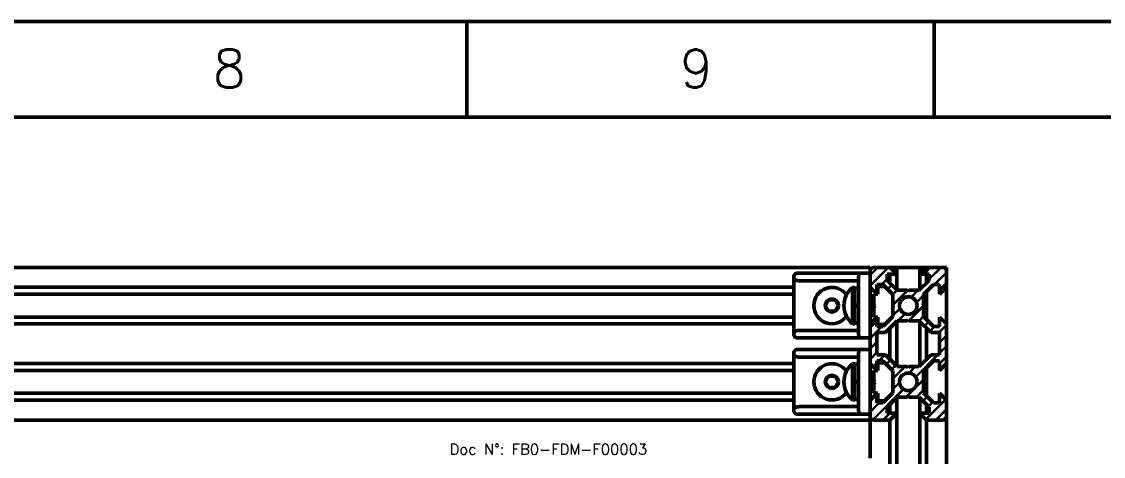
# Model space of a CAD drawing. Extents: x 21047 to 22882, y -7321 to -6014.
# Drawn here: x 21909 to 22192.4, y -6127.8 to -6013.9 of the extents above; entities that cross this region are included whole.
import ezdxf

# ---------------------------------------------------------------- set-up
doc = ezdxf.new("R2010")
doc.units = 0
doc.layers.add('Cotas', color=90, linetype='Continuous')
doc.layers.add('Hachura', color=9, linetype='Continuous')
for name, color, linetype, lineweight in [('Fixação e Transmissão', 5, 'Continuous', 50), ('Perfis e Cantoneiras', 2, 'Continuous', 50), ('Peças Usinadas', 120, 'Continuous', 50)]:
    doc.layers.add(name, color=color, linetype=linetype, lineweight=lineweight)
doc.styles.get("Standard").update_dxf_attribs({"font": 'romans.shx'})

msp = doc.modelspace()

# ---------------------------------------------------------------- hatches: boundary and pattern name
at = {"layer": 'Hachura'}
h = msp.add_hatch(dxfattribs=at)
h.set_pattern_fill('JIS_LC_8A', color=256, scale=0.25)
h.paths.add_polyline_path([(22135.742, -6114.89), (22136.442, -6114.19), (22138.242, -6112.39), (22138.342, -6112.29), (22140.992, -6112.29), (22141.242, -6112.04), (22141.492, -6112.29), (22144.142, -6112.29), (22144.242, -6112.39), (22146.042, -6114.19), (22146.742, -6114.89), (22146.742, -6116.49), (22146.042, -6116.49), (22144.242, -6116.49), (22146.042, -6118.29), (22150.242, -6118.29, 0.4142136), (22151.242, -6117.29), (22151.242, -6113.09), (22149.442, -6111.29), (22149.442, -6113.79), (22147.842, -6113.79), (22146.042, -6111.99), (22145.242, -6111.19), (22145.242, -6108.54), (22144.992, -6108.29), (22145.242, -6108.04), (22145.242, -6105.39), (22146.042, -6104.59), (22147.842, -6102.79), (22149.442, -6102.79), (22149.442, -6105.29), (22151.242, -6103.49), (22151.242, -6093.09), (22149.442, -6091.29), (22149.442, -6093.79), (22147.842, -6093.79), (22146.042, -6091.99), (22145.242, -6091.19), (22145.242, -6088.54), (22144.992, -6088.29), (22145.242, -6088.04), (22145.242, -6085.39), (22146.042, -6084.59), (22147.842, -6082.79), (22149.442, -6082.79), (22149.442, -6085.29), (22151.242, -6083.49), (22151.242, -6079.29, 0.4142136), (22150.242, -6078.29), (22146.042, -6078.29), (22144.242, -6080.09), (22146.042, -6080.09), (22146.742, -6080.09), (22146.742, -6081.69), (22146.042, -6082.39), (22144.242, -6084.19), (22144.142, -6084.29), (22141.492, -6084.29), (22141.242, -6084.54), (22140.992, -6084.29), (22138.342, -6084.29), (22138.242, -6084.19), (22136.442, -6082.39), (22135.742, -6081.69), (22135.742, -6080.09), (22136.442, -6080.09), (22138.242, -6080.09), (22136.442, -6078.29), (22132.242, -6078.29, 0.4142136), (22131.242, -6079.29), (22131.242, -6083.49), (22133.042, -6085.29), (22133.042, -6082.79), (22134.642, -6082.79), (22136.442, -6084.59), (22137.242, -6085.39), (22137.242, -6088.04), (22137.492, -6088.29), (22137.242, -6088.54), (22137.242, -6091.19), (22136.442, -6091.99), (22134.642, -6093.79), (22133.042, -6093.79), (22133.042, -6091.29), (22131.242, -6093.09), (22131.242, -6103.49), (22133.042, -6105.29), (22133.042, -6102.79), (22134.642, -6102.79), (22136.442, -6104.59), (22137.242, -6105.39), (22137.242, -6108.04), (22137.492, -6108.29), (22137.242, -6108.54), (22137.242, -6111.19), (22136.442, -6111.99), (22134.642, -6113.79), (22133.042, -6113.79), (22133.042, -6111.29), (22131.242, -6113.09), (22131.242, -6117.29, 0.4142136), (22132.242, -6118.29), (22136.442, -6118.29), (22138.242, -6116.49), (22136.442, -6116.49), (22135.742, -6116.49), (22135.742, -6114.89)])
h.paths.add_polyline_path([(22133.042, -6095.35), (22135.282, -6095.35), (22136.442, -6094.19), (22138.242, -6092.39), (22138.342, -6092.29), (22140.992, -6092.29), (22141.242, -6092.04), (22141.492, -6092.29), (22144.142, -6092.29), (22144.242, -6092.39), (22146.042, -6094.19), (22147.202, -6095.35), (22149.442, -6095.35), (22149.442, -6101.23), (22147.202, -6101.23), (22146.042, -6102.39), (22144.242, -6104.19), (22144.142, -6104.29), (22141.492, -6104.29), (22141.242, -6104.54), (22140.992, -6104.29), (22138.342, -6104.29), (22138.242, -6104.19), (22136.442, -6102.39), (22135.282, -6101.23), (22133.042, -6101.23), (22133.042, -6095.35)], flags=16)
h.paths.add_polyline_path([(22143.542, -6108.29, -1), (22138.942, -6108.29, -1), (22143.542, -6108.29)], flags=16)
h.paths.add_polyline_path([(22143.542, -6088.29, -1), (22138.942, -6088.29, -1), (22143.542, -6088.29)], flags=16)

# ---------------------------------------------------------------- linework, layer by layer
at = {"layer": 'Fixação e Transmissão'}
for p, q in [((22126.642, -6083.54), (22127.142, -6083.54)), ((22126.642, -6083.54), (22126.642, -6093.04)), ((22127.142, -6083.54), (22127.142, -6088.29)), ((22127.142, -6083.69), (22127.142, -6088.29)), ((22128.242, -6083.69), (22128.242, -6092.89)), ((22133.242, -6083.29), (22135.142, -6083.29)), ((22133.242, -6083.29), (22133.242, -6085.29)), ((22135.142, -6083.29), (22137.242, -6085.39)), ((22120.376, -6086.79), (22119.51, -6088.29)), ((22122.108, -6086.79), (22122.974, -6088.29)), ((22131.242, -6085.79), (22132.242, -6085.79)), ((22132.242, -6085.29), (22132.242, -6087.99)), ((22132.242, -6085.29), (22133.242, -6085.29)), ((22137.242, -6085.39), (22137.242, -6091.19)), ((22120.376, -6089.79), (22119.51, -6088.29)), ((22122.108, -6089.79), (22122.974, -6088.29)), ((22122.108, -6089.79), (22122.108, -6089.79)), ((22127.142, -6088.29), (22128.242, -6087.993)), ((22127.142, -6088.588), (22128.242, -6088.29)), ((22127.142, -6088.588), (22127.142, -6093.04)), ((22127.142, -6088.588), (22127.142, -6092.89)), ((22132.242, -6087.99), (22132.542, -6088.29)), ((22132.242, -6088.59), (22132.542, -6088.29)), ((22132.242, -6088.59), (22132.242, -6091.29)), ((22126.642, -6093.04), (22127.142, -6093.04)), ((22131.242, -6090.79), (22132.242, -6090.79)), ((22132.242, -6091.29), (22133.242, -6091.29)), ((22133.242, -6091.29), (22133.242, -6093.29)), ((22135.142, -6093.29), (22137.242, -6091.19)), ((22133.242, -6093.29), (22135.142, -6093.29)), ((22126.642, -6103.54), (22127.142, -6103.54)), ((22126.642, -6103.54), (22126.642, -6113.04)), ((22127.142, -6103.54), (22127.142, -6108.29)), ((22127.142, -6103.69), (22127.142, -6108.29)), ((22128.242, -6103.69), (22128.242, -6112.89)), ((22133.242, -6103.29), (22135.142, -6103.29)), ((22133.242, -6103.29), (22133.242, -6105.29)), ((22135.142, -6103.29), (22137.242, -6105.39)), ((22120.376, -6106.79), (22119.51, -6108.29)), ((22122.108, -6106.79), (22122.974, -6108.29)), ((22131.242, -6105.79), (22132.242, -6105.79)), ((22132.242, -6105.29), (22132.242, -6107.99)), ((22132.242, -6105.29), (22133.242, -6105.29)), ((22137.242, -6105.39), (22137.242, -6111.19)), ((22120.376, -6109.79), (22119.51, -6108.29)), ((22122.108, -6109.79), (22122.974, -6108.29)), ((22122.108, -6109.79), (22122.108, -6109.79)), ((22127.142, -6108.29), (22128.242, -6107.993)), ((22127.142, -6108.588), (22128.242, -6108.29)), ((22127.142, -6108.588), (22127.142, -6113.04)), ((22127.142, -6108.588), (22127.142, -6112.89)), ((22132.242, -6107.99), (22132.542, -6108.29)), ((22132.242, -6108.59), (22132.542, -6108.29)), ((22132.242, -6108.59), (22132.242, -6111.29)), ((22126.642, -6113.04), (22127.142, -6113.04)), ((22131.242, -6110.79), (22132.242, -6110.79)), ((22132.242, -6111.29), (22133.242, -6111.29)), ((22133.242, -6111.29), (22133.242, -6113.29)), ((22135.142, -6113.29), (22137.242, -6111.19)), ((22133.242, -6113.29), (22135.142, -6113.29))]:
    msp.add_line(p, q, dxfattribs=at)
at = {"layer": 'Fixação e Transmissão', "ltscale": 0.1}
for p, q in [((22128.242, -6083.69), (22127.142, -6083.69)), ((22120.376, -6086.79), (22122.108, -6086.79)), ((22120.376, -6089.79), (22122.108, -6089.79)), ((22128.242, -6092.89), (22127.142, -6092.89)), ((22128.242, -6103.69), (22127.142, -6103.69)), ((22120.376, -6106.79), (22122.108, -6106.79)), ((22120.376, -6109.79), (22122.108, -6109.79)), ((22128.242, -6112.89), (22127.142, -6112.89))]:
    msp.add_line(p, q, dxfattribs=at)
at = {"layer": 'Fixação e Transmissão'}
for centre in [(22121.242, -6088.29), (22121.242, -6108.29)]:
    msp.add_circle(centre, 1.732, dxfattribs=at)
for centre, radius, start, end in [((22121.242, -6088.29), 4.75, 36.25467, 323.74533), ((22130.53, -6088.29), 6.139, 129.30765, 230.69235), ((22121.242, -6108.29), 4.75, 36.25467, 323.74533), ((22130.53, -6108.29), 6.139, 129.30765, 230.69235)]:
    msp.add_arc(centre, radius, start, end, dxfattribs=at)
at = {"layer": 'Hachura'}
for p, q in [((22131.242, -6086.29), (22132.242, -6086.29)), ((22131.242, -6090.29), (22132.242, -6090.29)), ((22131.242, -6106.29), (22132.242, -6106.29)), ((22131.242, -6110.29), (22132.242, -6110.29))]:
    msp.add_line(p, q, dxfattribs=at)
at = {"layer": 'Perfis e Cantoneiras'}
for p, q in [((21771.242, -6078.29), (22131.242, -6078.29)), ((22131.242, -6118.29), (22131.242, -6078.29)), ((22132.242, -6078.29), (22151.242, -6078.29)), ((22136.442, -6078.29), (22132.242, -6078.29)), ((22138.242, -6080.09), (22136.442, -6078.29)), ((22138.242, -6084.19), (22138.242, -6078.29)), ((22144.242, -6080.09), (22146.042, -6078.29)), ((22144.242, -6084.19), (22144.242, -6078.29)), ((22150.242, -6078.29), (22146.042, -6078.29)), ((22151.242, -6180.29), (22151.242, -6078.29)), ((22131.242, -6083.49), (22131.242, -6079.29)), ((22131.242, -6128.29), (22131.242, -6079.29)), ((22135.742, -6081.69), (22135.742, -6080.09)), ((22138.242, -6080.09), (22135.742, -6080.09)), ((22138.342, -6084.29), (22135.742, -6081.69)), ((22136.442, -6082.39), (22136.442, -6080.09)), ((22144.142, -6084.29), (22146.742, -6081.69)), ((22146.742, -6080.09), (22144.242, -6080.09)), ((22146.042, -6082.39), (22146.042, -6080.09)), ((22146.742, -6081.69), (22146.742, -6080.09)), ((22151.242, -6083.49), (22151.242, -6079.29)), ((21791.242, -6083.49), (22111.242, -6083.49)), ((22133.042, -6085.29), (22131.242, -6083.49)), ((22134.642, -6082.79), (22133.042, -6082.79)), ((22133.042, -6085.29), (22133.042, -6082.79)), ((22137.242, -6085.39), (22134.642, -6082.79)), ((22140.992, -6084.29), (22138.342, -6084.29)), ((22141.242, -6084.54), (22140.992, -6084.29)), ((22141.242, -6084.54), (22141.492, -6084.29)), ((22144.142, -6084.29), (22141.492, -6084.29)), ((22145.242, -6085.39), (22147.842, -6082.79)), ((22146.042, -6091.99), (22146.042, -6084.59)), ((22147.842, -6082.79), (22149.442, -6082.79)), ((22149.442, -6085.29), (22149.442, -6082.79)), ((22149.442, -6085.29), (22151.242, -6083.49)), ((21791.242, -6085.29), (22111.242, -6085.29)), ((22137.242, -6088.04), (22137.242, -6085.39)), ((22145.242, -6088.04), (22145.242, -6085.39)), ((22137.492, -6088.29), (22137.242, -6088.04)), ((22137.492, -6088.29), (22137.242, -6088.54)), ((22137.242, -6091.19), (22137.242, -6088.54)), ((22144.992, -6088.29), (22145.242, -6088.04)), ((22144.992, -6088.29), (22145.242, -6088.54)), ((22145.242, -6091.19), (22145.242, -6088.54)), ((21791.242, -6091.29), (22111.242, -6091.29)), ((21791.242, -6093.09), (22111.242, -6093.09)), ((22133.042, -6091.29), (22131.242, -6093.09)), ((22131.242, -6103.49), (22131.242, -6093.09)), ((22133.042, -6093.79), (22133.042, -6091.29)), ((22137.242, -6091.19), (22134.642, -6093.79)), ((22138.342, -6092.29), (22135.282, -6095.35)), ((22138.242, -6104.19), (22138.242, -6092.39)), ((22140.992, -6092.29), (22138.342, -6092.29)), ((22141.242, -6092.04), (22140.992, -6092.29)), ((22141.242, -6092.04), (22141.492, -6092.29)), ((22144.142, -6092.29), (22141.492, -6092.29)), ((22144.142, -6092.29), (22147.202, -6095.35)), ((22144.242, -6104.19), (22144.242, -6092.39)), ((22145.242, -6091.19), (22147.842, -6093.79)), ((22149.442, -6093.79), (22149.442, -6091.29)), ((22149.442, -6091.29), (22151.242, -6093.09)), ((22151.242, -6103.49), (22151.242, -6093.09)), ((22134.642, -6093.79), (22133.042, -6093.79)), ((22133.042, -6101.23), (22133.042, -6095.35)), ((22135.282, -6095.35), (22133.042, -6095.35)), ((22136.442, -6102.39), (22136.442, -6094.19)), ((22146.042, -6102.39), (22146.042, -6094.19)), ((22147.202, -6095.35), (22149.442, -6095.35)), ((22147.842, -6093.79), (22149.442, -6093.79)), ((22149.442, -6101.23), (22149.442, -6095.35)), ((22135.282, -6101.23), (22133.042, -6101.23)), ((22138.342, -6104.29), (22135.282, -6101.23)), ((22144.142, -6104.29), (22147.202, -6101.23)), ((22147.202, -6101.23), (22149.442, -6101.23)), ((21791.242, -6103.49), (22111.242, -6103.49)), ((22133.042, -6105.29), (22131.242, -6103.49)), ((22134.642, -6102.79), (22133.042, -6102.79)), ((22133.042, -6105.29), (22133.042, -6102.79)), ((22137.242, -6105.39), (22134.642, -6102.79)), ((22140.992, -6104.29), (22138.342, -6104.29)), ((22141.242, -6104.54), (22140.992, -6104.29)), ((22141.242, -6104.54), (22141.492, -6104.29)), ((22144.142, -6104.29), (22141.492, -6104.29)), ((22145.242, -6105.39), (22147.842, -6102.79)), ((22146.042, -6111.99), (22146.042, -6104.59)), ((22147.842, -6102.79), (22149.442, -6102.79)), ((22149.442, -6105.29), (22149.442, -6102.79)), ((22149.442, -6105.29), (22151.242, -6103.49)), ((21791.242, -6105.29), (22111.242, -6105.29)), ((22137.242, -6108.04), (22137.242, -6105.39)), ((22145.242, -6108.04), (22145.242, -6105.39)), ((22137.492, -6108.29), (22137.242, -6108.04)), ((22137.492, -6108.29), (22137.242, -6108.54)), ((22137.242, -6111.19), (22137.242, -6108.54)), ((22144.992, -6108.29), (22145.242, -6108.04)), ((22144.992, -6108.29), (22145.242, -6108.54)), ((22145.242, -6111.19), (22145.242, -6108.54)), ((21791.242, -6111.29), (22111.242, -6111.29)), ((21791.242, -6113.09), (22111.242, -6113.09)), ((22133.042, -6111.29), (22131.242, -6113.09)), ((22131.242, -6117.29), (22131.242, -6113.09)), ((22133.042, -6113.79), (22133.042, -6111.29)), ((22137.242, -6111.19), (22134.642, -6113.79)), ((22138.342, -6112.29), (22135.742, -6114.89)), ((22138.242, -6137.171), (22138.242, -6112.39)), ((22140.992, -6112.29), (22138.342, -6112.29)), ((22141.242, -6112.04), (22140.992, -6112.29)), ((22141.242, -6112.04), (22141.492, -6112.29)), ((22144.142, -6112.29), (22141.492, -6112.29)), ((22144.142, -6112.29), (22146.742, -6114.89)), ((22144.242, -6157.79), (22144.242, -6112.39)), ((22145.242, -6111.19), (22147.842, -6113.79)), ((22149.442, -6113.79), (22149.442, -6111.29)), ((22149.442, -6111.29), (22151.242, -6113.09)), ((22151.242, -6117.29), (22151.242, -6113.09)), ((22134.642, -6113.79), (22133.042, -6113.79)), ((22135.742, -6114.89), (22135.742, -6116.49)), ((22136.442, -6116.49), (22136.442, -6114.19)), ((22146.042, -6116.49), (22146.042, -6114.19)), ((22146.742, -6114.89), (22146.742, -6116.49)), ((22147.842, -6113.79), (22149.442, -6113.79)), ((21771.242, -6118.29), (22131.242, -6118.29)), ((22136.442, -6118.29), (22132.242, -6118.29)), ((22138.242, -6116.49), (22135.742, -6116.49)), ((22138.242, -6116.49), (22136.442, -6118.29)), ((22136.442, -6137.171), (22136.442, -6118.29)), ((22146.742, -6116.49), (22144.242, -6116.49)), ((22144.242, -6116.49), (22146.042, -6118.29)), ((22150.242, -6118.29), (22146.042, -6118.29)), ((22146.042, -6160.472), (22146.042, -6118.29))]:
    msp.add_line(p, q, dxfattribs=at)
at = {"layer": 'Perfis e Cantoneiras', "color": 30}
for p, q in [((22111.242, -6080.79), (22111.242, -6095.79)), ((22111.242, -6080.79), (22111.242, -6095.79)), ((22128.656, -6079.79), (22112.242, -6079.79)), ((22128.656, -6079.79), (22112.242, -6079.79)), ((22112.656, -6081.79), (22128.242, -6081.79)), ((22128.242, -6081.79), (22112.656, -6081.79)), ((22128.242, -6095.79), (22128.242, -6080.79)), ((22128.242, -6095.79), (22128.242, -6080.79)), ((22131.242, -6079.79), (22128.656, -6079.79)), ((22131.242, -6079.79), (22128.656, -6079.79)), ((22131.242, -6096.79), (22131.242, -6079.79)), ((22131.242, -6080.79), (22131.242, -6095.79)), ((22132.242, -6089.54), (22132.242, -6087.04)), ((22132.242, -6089.54), (22132.242, -6087.04)), ((22128.242, -6094.79), (22112.656, -6094.79)), ((22128.242, -6094.79), (22112.656, -6094.79)), ((22128.656, -6096.79), (22112.242, -6096.79)), ((22131.242, -6096.79), (22128.656, -6096.79)), ((22128.656, -6096.79), (22131.242, -6096.79)), ((22111.242, -6100.79), (22111.242, -6115.79)), ((22111.242, -6100.79), (22111.242, -6115.79)), ((22128.656, -6099.79), (22112.242, -6099.79)), ((22128.656, -6099.79), (22112.242, -6099.79)), ((22128.242, -6115.79), (22128.242, -6100.79)), ((22128.242, -6115.79), (22128.242, -6100.79)), ((22131.242, -6099.79), (22128.656, -6099.79)), ((22131.242, -6099.79), (22128.656, -6099.79)), ((22131.242, -6116.79), (22131.242, -6099.79)), ((22112.656, -6101.79), (22128.242, -6101.79)), ((22128.242, -6101.79), (22112.656, -6101.79)), ((22132.242, -6109.54), (22132.242, -6107.04)), ((22132.242, -6109.54), (22132.242, -6107.04)), ((22128.242, -6114.79), (22112.656, -6114.79)), ((22128.242, -6114.79), (22112.656, -6114.79)), ((22112.242, -6116.79), (22128.656, -6116.79)), ((22128.656, -6116.79), (22112.242, -6116.79)), ((22131.242, -6116.79), (22128.656, -6116.79)), ((22128.656, -6116.79), (22131.242, -6116.79))]:
    msp.add_line(p, q, dxfattribs=at)
at = {"layer": 'Perfis e Cantoneiras'}
for centre in [(22141.242, -6088.29), (22141.242, -6108.29)]:
    msp.add_circle(centre, 2.3, dxfattribs=at)
for centre, start, end in [((22132.242, -6079.29), 90, 180), ((22150.242, -6079.29), 0, 90), ((22132.242, -6117.29), 180, 270), ((22150.242, -6117.29), 270, 360)]:
    msp.add_arc(centre, 1, start, end, dxfattribs=at)
at = {"layer": 'Perfis e Cantoneiras', "color": 30}
for centre, start, end in [((22112.242, -6080.79), 157.5007, 180), ((22112.242, -6080.79), 90, 101.25), ((22112.242, -6095.79), 180, 202.5), ((22112.242, -6095.79), 258.75, 270), ((22112.242, -6100.79), 157.5007, 180), ((22112.242, -6100.79), 90, 101.25), ((22112.242, -6115.79), 180, 202.5), ((22112.242, -6115.79), 258.75, 270)]:
    msp.add_arc(centre, 1, start, end, dxfattribs=at)
for points, degree in [([(22111.318, -6080.408), (22111.242, -6080.594), (22111.242, -6080.79)], 2), ([(22111.242, -6080.79), (22111.242, -6080.594), (22111.318, -6080.408)], 2), ([(22111.261, -6080.595), (22111.242, -6080.692), (22111.242, -6080.79)], 2), ([(22111.242, -6080.79), (22111.242, -6080.987), (22111.35, -6081.173)], 2), ([(22111.269, -6080.985), (22111.242, -6080.889), (22111.242, -6080.79)], 2), ([(22111.318, -6080.408), (22111.281, -6080.498), (22111.261, -6080.594)], 2), ([(22111.35, -6081.173), (22111.296, -6081.082), (22111.269, -6080.985)], 2), ([(22111.535, -6080.083), (22111.39, -6080.231), (22111.318, -6080.408)], 2), ([(22111.318, -6080.408), (22111.39, -6080.231), (22111.535, -6080.083)], 2), ([(22111.411, -6080.235), (22111.356, -6080.317), (22111.318, -6080.408)], 2), ([(22111.35, -6081.173), (22111.451, -6081.349), (22111.656, -6081.497)], 2), ([(22111.48, -6081.346), (22111.403, -6081.264), (22111.35, -6081.173)], 2), ([(22111.535, -6080.083), (22111.465, -6080.153), (22111.411, -6080.235)], 2), ([(22111.656, -6081.497), (22111.558, -6081.428), (22111.48, -6081.346)], 2), ([(22111.859, -6079.866), (22111.66, -6079.954), (22111.535, -6080.083)], 2), ([(22111.535, -6080.083), (22111.66, -6079.954), (22111.859, -6079.866)], 2), ([(22111.686, -6079.959), (22111.605, -6080.013), (22111.535, -6080.083)], 2), ([(22111.656, -6081.497), (22111.833, -6081.627), (22112.115, -6081.714)], 2), ([(22111.87, -6081.622), (22111.755, -6081.567), (22111.656, -6081.497)], 2), ([(22111.859, -6079.866), (22111.768, -6079.904), (22111.686, -6079.959)], 2), ([(22112.047, -6079.809), (22111.95, -6079.829), (22111.859, -6079.866)], 2), ([(22112.047, -6079.809), (22111.94, -6079.832), (22111.859, -6079.866)], 2), ([(22111.859, -6079.866), (22111.94, -6079.832), (22112.047, -6079.809)], 2), ([(22112.115, -6081.714), (22111.986, -6081.676), (22111.87, -6081.622)], 2), ([(22112.241, -6079.79), (22112.143, -6079.79), (22112.047, -6079.809)], 2), ([(22112.242, -6079.79), (22112.111, -6079.794), (22112.047, -6079.809)], 2), ([(22112.047, -6079.809), (22112.111, -6079.794), (22112.242, -6079.79)], 2), ([(22112.115, -6081.714), (22112.229, -6081.749), (22112.38, -6081.771)], 2), ([(22112.38, -6081.771), (22112.244, -6081.752), (22112.115, -6081.714)], 2), ([(22112.38, -6081.771), (22112.471, -6081.787), (22112.656, -6081.79)], 2), ([(22112.656, -6081.79), (22112.517, -6081.79), (22112.38, -6081.771)], 2), ([(22128.242, -6081.714), (22128.241, -6081.627), (22128.242, -6081.497)], 2), ([(22128.242, -6080.79), (22128.241, -6080.594), (22128.273, -6080.408)], 2), ([(22128.273, -6080.408), (22128.242, -6080.594), (22128.242, -6080.79)], 2), ([(22128.242, -6080.79), (22128.242, -6080.985)], 1), ([(22128.242, -6081.173), (22128.241, -6080.987), (22128.242, -6080.79)], 2), ([(22128.242, -6081.497), (22128.241, -6081.349), (22128.242, -6081.173)], 2), ([(22128.242, -6081.771), (22128.242, -6081.749), (22128.242, -6081.714)], 2), ([(22128.242, -6081.79), (22128.241, -6081.787), (22128.242, -6081.771)], 2), ([(22128.273, -6080.408), (22128.303, -6080.231), (22128.363, -6080.083)], 2), ([(22128.363, -6080.083), (22128.303, -6080.231), (22128.273, -6080.408)], 2), ([(22128.363, -6080.083), (22128.415, -6079.954), (22128.497, -6079.866)], 2), ([(22128.497, -6079.866), (22128.415, -6079.954), (22128.363, -6080.083)], 2), ([(22128.497, -6079.866), (22128.531, -6079.832), (22128.575, -6079.809)], 2), ([(22128.575, -6079.809), (22128.531, -6079.832), (22128.497, -6079.866)], 2), ([(22128.575, -6079.809), (22128.601, -6079.794), (22128.656, -6079.79)], 2), ([(22128.656, -6079.79), (22128.602, -6079.794), (22128.575, -6079.809)], 2), ([(22132.242, -6086.29), (22131.242, -6086.29)], 1), ([(22132.242, -6086.29), (22131.242, -6086.29)], 1), ([(22132.242, -6086.347), (22132.242, -6086.29), (22132.242, -6086.29)], 2), ([(22132.242, -6086.29), (22132.242, -6086.29), (22132.242, -6086.347)], 2), ([(22132.242, -6086.51), (22132.242, -6086.404), (22132.242, -6086.347)], 2), ([(22132.242, -6086.347), (22132.242, -6086.404), (22132.242, -6086.51)], 2), ([(22132.242, -6086.753), (22132.242, -6086.615), (22132.242, -6086.51)], 2), ([(22132.242, -6086.51), (22132.242, -6086.615), (22132.242, -6086.753)], 2), ([(22132.242, -6087.04), (22132.242, -6086.891), (22132.242, -6086.753)], 2), ([(22132.242, -6086.753), (22132.242, -6086.891), (22132.242, -6087.04)], 2), ([(22132.242, -6090.29), (22131.242, -6090.29)], 1), ([(22132.242, -6090.29), (22131.242, -6090.29)], 1), ([(22132.242, -6089.827), (22132.242, -6089.689), (22132.242, -6089.54)], 2), ([(22132.242, -6090.071), (22132.242, -6089.965), (22132.242, -6089.827)], 2), ([(22132.242, -6089.827), (22132.242, -6089.965), (22132.242, -6090.071)], 2), ([(22132.242, -6090.233), (22132.242, -6090.176), (22132.242, -6090.071)], 2), ([(22132.242, -6090.071), (22132.242, -6090.176), (22132.242, -6090.233)], 2), ([(22132.242, -6090.29), (22132.242, -6090.29), (22132.242, -6090.233)], 2), ([(22132.242, -6090.233), (22132.242, -6090.29), (22132.242, -6090.29)], 2), ([(22111.35, -6095.408), (22111.242, -6095.594), (22111.242, -6095.79)], 2), ([(22111.242, -6095.79), (22111.242, -6095.692), (22111.269, -6095.595)], 2), ([(22111.242, -6095.79), (22111.242, -6095.888), (22111.261, -6095.984)], 2), ([(22111.242, -6095.79), (22111.242, -6095.987), (22111.318, -6096.173)], 2), ([(22111.318, -6096.173), (22111.242, -6095.987), (22111.242, -6095.79)], 2), ([(22111.261, -6095.987), (22111.281, -6096.083), (22111.318, -6096.173)], 2), ([(22111.269, -6095.595), (22111.296, -6095.499), (22111.35, -6095.408)], 2), ([(22111.656, -6095.083), (22111.451, -6095.231), (22111.35, -6095.408)], 2), ([(22111.35, -6095.408), (22111.403, -6095.317), (22111.48, -6095.235)], 2), ([(22111.48, -6095.235), (22111.558, -6095.153), (22111.656, -6095.083)], 2), ([(22112.115, -6094.866), (22111.833, -6094.954), (22111.656, -6095.083)], 2), ([(22111.656, -6095.083), (22111.755, -6095.013), (22111.87, -6094.959)], 2), ([(22111.87, -6094.959), (22111.986, -6094.904), (22112.115, -6094.866)], 2), ([(22112.38, -6094.809), (22112.229, -6094.832), (22112.115, -6094.866)], 2), ([(22112.115, -6094.866), (22112.244, -6094.829), (22112.38, -6094.809)], 2), ([(22112.656, -6094.79), (22112.471, -6094.794), (22112.38, -6094.809)], 2), ([(22112.38, -6094.809), (22112.517, -6094.79), (22112.656, -6094.79)], 2), ([(22128.242, -6095.083), (22128.241, -6094.954), (22128.242, -6094.866)], 2), ([(22128.242, -6094.809), (22128.241, -6094.794), (22128.242, -6094.79)], 2), ([(22128.242, -6094.866), (22128.242, -6094.832), (22128.242, -6094.809)], 2), ([(22128.242, -6095.408), (22128.241, -6095.231), (22128.242, -6095.083)], 2), ([(22128.242, -6095.79), (22128.241, -6095.594), (22128.242, -6095.408)], 2), ([(22128.242, -6095.595), (22128.242, -6095.79)], 1), ([(22128.273, -6096.173), (22128.241, -6095.987), (22128.242, -6095.79)], 2), ([(22128.242, -6095.79), (22128.242, -6095.987), (22128.273, -6096.173)], 2), ([(22111.318, -6096.173), (22111.356, -6096.264), (22111.411, -6096.346)], 2), ([(22111.318, -6096.173), (22111.39, -6096.349), (22111.535, -6096.497)], 2), ([(22111.535, -6096.497), (22111.39, -6096.349), (22111.318, -6096.173)], 2), ([(22111.411, -6096.346), (22111.465, -6096.428), (22111.535, -6096.497)], 2), ([(22111.535, -6096.497), (22111.605, -6096.567), (22111.686, -6096.622)], 2), ([(22111.535, -6096.497), (22111.66, -6096.627), (22111.859, -6096.714)], 2), ([(22111.859, -6096.714), (22111.66, -6096.627), (22111.535, -6096.497)], 2), ([(22111.686, -6096.622), (22111.768, -6096.676), (22111.858, -6096.713)], 2), ([(22111.859, -6096.714), (22111.949, -6096.751), (22112.045, -6096.771)], 2), ([(22111.859, -6096.714), (22111.94, -6096.749), (22112.047, -6096.771)], 2), ([(22112.047, -6096.771), (22111.94, -6096.749), (22111.859, -6096.714)], 2), ([(22112.047, -6096.771), (22112.143, -6096.79), (22112.241, -6096.79)], 2), ([(22112.047, -6096.771), (22112.111, -6096.787), (22112.242, -6096.79)], 2), ([(22112.242, -6096.79), (22112.111, -6096.787), (22112.047, -6096.771)], 2), ([(22128.363, -6096.497), (22128.303, -6096.349), (22128.273, -6096.173)], 2), ([(22128.273, -6096.173), (22128.303, -6096.349), (22128.363, -6096.497)], 2), ([(22128.497, -6096.714), (22128.415, -6096.627), (22128.363, -6096.497)], 2), ([(22128.363, -6096.497), (22128.415, -6096.627), (22128.497, -6096.714)], 2), ([(22128.575, -6096.771), (22128.531, -6096.749), (22128.497, -6096.714)], 2), ([(22128.497, -6096.714), (22128.531, -6096.749), (22128.575, -6096.771)], 2), ([(22128.656, -6096.79), (22128.601, -6096.787), (22128.575, -6096.771)], 2), ([(22128.575, -6096.771), (22128.602, -6096.787), (22128.656, -6096.79)], 2), ([(22111.318, -6100.408), (22111.242, -6100.594), (22111.242, -6100.79)], 2), ([(22111.242, -6100.79), (22111.242, -6100.594), (22111.318, -6100.408)], 2), ([(22111.261, -6100.595), (22111.242, -6100.692), (22111.242, -6100.79)], 2), ([(22111.242, -6100.79), (22111.242, -6100.987), (22111.35, -6101.173)], 2), ([(22111.269, -6100.985), (22111.242, -6100.889), (22111.242, -6100.79)], 2), ([(22111.318, -6100.408), (22111.281, -6100.498), (22111.261, -6100.594)], 2), ([(22111.35, -6101.173), (22111.296, -6101.082), (22111.269, -6100.985)], 2), ([(22111.535, -6100.083), (22111.39, -6100.231), (22111.318, -6100.408)], 2), ([(22111.318, -6100.408), (22111.39, -6100.231), (22111.535, -6100.083)], 2), ([(22111.411, -6100.235), (22111.356, -6100.317), (22111.318, -6100.408)], 2), ([(22111.35, -6101.173), (22111.451, -6101.349), (22111.656, -6101.497)], 2), ([(22111.48, -6101.346), (22111.403, -6101.264), (22111.35, -6101.173)], 2), ([(22111.535, -6100.083), (22111.465, -6100.153), (22111.411, -6100.235)], 2), ([(22111.656, -6101.497), (22111.558, -6101.428), (22111.48, -6101.346)], 2), ([(22111.859, -6099.866), (22111.66, -6099.954), (22111.535, -6100.083)], 2), ([(22111.535, -6100.083), (22111.66, -6099.954), (22111.859, -6099.866)], 2), ([(22111.686, -6099.959), (22111.605, -6100.013), (22111.535, -6100.083)], 2), ([(22111.656, -6101.497), (22111.833, -6101.627), (22112.115, -6101.714)], 2), ([(22111.87, -6101.622), (22111.755, -6101.567), (22111.656, -6101.497)], 2), ([(22111.859, -6099.866), (22111.768, -6099.904), (22111.686, -6099.959)], 2), ([(22112.047, -6099.809), (22111.95, -6099.829), (22111.859, -6099.866)], 2), ([(22112.047, -6099.809), (22111.94, -6099.832), (22111.859, -6099.866)], 2), ([(22111.859, -6099.866), (22111.94, -6099.832), (22112.047, -6099.809)], 2), ([(22112.115, -6101.714), (22111.986, -6101.676), (22111.87, -6101.622)], 2), ([(22112.241, -6099.79), (22112.143, -6099.79), (22112.047, -6099.809)], 2), ([(22112.242, -6099.79), (22112.111, -6099.794), (22112.047, -6099.809)], 2), ([(22112.047, -6099.809), (22112.111, -6099.794), (22112.242, -6099.79)], 2), ([(22112.115, -6101.714), (22112.229, -6101.749), (22112.38, -6101.771)], 2), ([(22112.38, -6101.771), (22112.244, -6101.752), (22112.115, -6101.714)], 2), ([(22128.242, -6101.714), (22128.241, -6101.627), (22128.242, -6101.497)], 2), ([(22128.242, -6100.79), (22128.241, -6100.594), (22128.273, -6100.408)], 2), ([(22128.273, -6100.408), (22128.242, -6100.594), (22128.242, -6100.79)], 2), ([(22128.242, -6100.79), (22128.242, -6100.985)], 1), ([(22128.242, -6101.173), (22128.241, -6100.987), (22128.242, -6100.79)], 2), ([(22128.242, -6101.497), (22128.241, -6101.349), (22128.242, -6101.173)], 2), ([(22128.242, -6101.771), (22128.242, -6101.749), (22128.242, -6101.714)], 2), ([(22128.273, -6100.408), (22128.303, -6100.231), (22128.363, -6100.083)], 2), ([(22128.363, -6100.083), (22128.303, -6100.231), (22128.273, -6100.408)], 2), ([(22128.363, -6100.083), (22128.415, -6099.954), (22128.497, -6099.866)], 2), ([(22128.497, -6099.866), (22128.415, -6099.954), (22128.363, -6100.083)], 2), ([(22128.497, -6099.866), (22128.531, -6099.832), (22128.575, -6099.809)], 2), ([(22128.575, -6099.809), (22128.531, -6099.832), (22128.497, -6099.866)], 2), ([(22128.575, -6099.809), (22128.601, -6099.794), (22128.656, -6099.79)], 2), ([(22128.656, -6099.79), (22128.602, -6099.794), (22128.575, -6099.809)], 2), ([(22112.38, -6101.771), (22112.471, -6101.787), (22112.656, -6101.79)], 2), ([(22112.656, -6101.79), (22112.517, -6101.79), (22112.38, -6101.771)], 2), ([(22128.242, -6101.79), (22128.241, -6101.787), (22128.242, -6101.771)], 2), ([(22132.242, -6106.29), (22131.242, -6106.29)], 1), ([(22132.242, -6106.29), (22131.242, -6106.29)], 1), ([(22132.242, -6106.347), (22132.242, -6106.29), (22132.242, -6106.29)], 2), ([(22132.242, -6106.29), (22132.242, -6106.29), (22132.242, -6106.347)], 2), ([(22132.242, -6106.51), (22132.242, -6106.404), (22132.242, -6106.347)], 2), ([(22132.242, -6106.347), (22132.242, -6106.404), (22132.242, -6106.51)], 2), ([(22132.242, -6106.753), (22132.242, -6106.615), (22132.242, -6106.51)], 2), ([(22132.242, -6106.51), (22132.242, -6106.615), (22132.242, -6106.753)], 2), ([(22132.242, -6107.04), (22132.242, -6106.891), (22132.242, -6106.753)], 2), ([(22132.242, -6106.753), (22132.242, -6106.891), (22132.242, -6107.04)], 2), ([(22132.242, -6109.827), (22132.242, -6109.689), (22132.242, -6109.54)], 2), ([(22132.242, -6110.071), (22132.242, -6109.965), (22132.242, -6109.827)], 2), ([(22132.242, -6109.827), (22132.242, -6109.965), (22132.242, -6110.071)], 2), ([(22132.242, -6110.233), (22132.242, -6110.176), (22132.242, -6110.071)], 2), ([(22132.242, -6110.071), (22132.242, -6110.176), (22132.242, -6110.233)], 2), ([(22132.242, -6110.29), (22132.242, -6110.29), (22132.242, -6110.233)], 2), ([(22132.242, -6110.233), (22132.242, -6110.29), (22132.242, -6110.29)], 2), ([(22132.242, -6110.29), (22131.242, -6110.29)], 1), ([(22132.242, -6110.29), (22131.242, -6110.29)], 1), ([(22111.35, -6115.408), (22111.242, -6115.594), (22111.242, -6115.79)], 2), ([(22111.242, -6115.79), (22111.242, -6115.692), (22111.269, -6115.595)], 2), ([(22111.242, -6115.79), (22111.242, -6115.888), (22111.261, -6115.984)], 2), ([(22111.242, -6115.79), (22111.242, -6115.987), (22111.318, -6116.173)], 2), ([(22111.318, -6116.173), (22111.242, -6115.987), (22111.242, -6115.79)], 2), ([(22111.269, -6115.595), (22111.296, -6115.499), (22111.35, -6115.408)], 2), ([(22111.656, -6115.083), (22111.451, -6115.231), (22111.35, -6115.408)], 2), ([(22111.35, -6115.408), (22111.403, -6115.317), (22111.48, -6115.235)], 2), ([(22111.48, -6115.235), (22111.558, -6115.153), (22111.656, -6115.083)], 2), ([(22112.115, -6114.866), (22111.833, -6114.954), (22111.656, -6115.083)], 2), ([(22111.656, -6115.083), (22111.755, -6115.013), (22111.87, -6114.959)], 2), ([(22111.87, -6114.959), (22111.986, -6114.904), (22112.115, -6114.866)], 2), ([(22112.38, -6114.809), (22112.229, -6114.832), (22112.115, -6114.866)], 2), ([(22112.115, -6114.866), (22112.244, -6114.829), (22112.38, -6114.809)], 2), ([(22112.656, -6114.79), (22112.471, -6114.794), (22112.38, -6114.809)], 2), ([(22112.38, -6114.809), (22112.517, -6114.79), (22112.656, -6114.79)], 2), ([(22128.242, -6115.083), (22128.241, -6114.954), (22128.242, -6114.866)], 2), ([(22128.242, -6114.809), (22128.241, -6114.794), (22128.242, -6114.79)], 2), ([(22128.242, -6114.866), (22128.242, -6114.832), (22128.242, -6114.809)], 2), ([(22128.242, -6115.408), (22128.241, -6115.231), (22128.242, -6115.083)], 2), ([(22128.242, -6115.79), (22128.241, -6115.594), (22128.242, -6115.408)], 2), ([(22128.242, -6115.595), (22128.242, -6115.79)], 1), ([(22128.273, -6116.173), (22128.241, -6115.987), (22128.242, -6115.79)], 2), ([(22128.242, -6115.79), (22128.242, -6115.987), (22128.273, -6116.173)], 2), ([(22111.261, -6115.987), (22111.281, -6116.083), (22111.318, -6116.173)], 2), ([(22111.318, -6116.173), (22111.356, -6116.264), (22111.411, -6116.346)], 2), ([(22111.318, -6116.173), (22111.39, -6116.349), (22111.535, -6116.497)], 2), ([(22111.535, -6116.497), (22111.39, -6116.349), (22111.318, -6116.173)], 2), ([(22111.411, -6116.346), (22111.465, -6116.428), (22111.535, -6116.497)], 2), ([(22111.535, -6116.497), (22111.605, -6116.567), (22111.686, -6116.622)], 2), ([(22111.535, -6116.497), (22111.66, -6116.627), (22111.859, -6116.714)], 2), ([(22111.859, -6116.714), (22111.66, -6116.627), (22111.535, -6116.497)], 2), ([(22111.686, -6116.622), (22111.768, -6116.676), (22111.858, -6116.713)], 2), ([(22111.859, -6116.714), (22111.949, -6116.751), (22112.045, -6116.771)], 2), ([(22111.859, -6116.714), (22111.94, -6116.749), (22112.047, -6116.771)], 2), ([(22112.047, -6116.771), (22111.94, -6116.749), (22111.859, -6116.714)], 2), ([(22112.047, -6116.771), (22112.143, -6116.79), (22112.241, -6116.79)], 2), ([(22112.047, -6116.771), (22112.111, -6116.787), (22112.242, -6116.79)], 2), ([(22112.242, -6116.79), (22112.111, -6116.787), (22112.047, -6116.771)], 2), ([(22128.363, -6116.497), (22128.303, -6116.349), (22128.273, -6116.173)], 2), ([(22128.273, -6116.173), (22128.303, -6116.349), (22128.363, -6116.497)], 2), ([(22128.497, -6116.714), (22128.415, -6116.627), (22128.363, -6116.497)], 2), ([(22128.363, -6116.497), (22128.415, -6116.627), (22128.497, -6116.714)], 2), ([(22128.575, -6116.771), (22128.531, -6116.749), (22128.497, -6116.714)], 2), ([(22128.497, -6116.714), (22128.531, -6116.749), (22128.575, -6116.771)], 2), ([(22128.656, -6116.79), (22128.601, -6116.787), (22128.575, -6116.771)], 2), ([(22128.575, -6116.771), (22128.602, -6116.787), (22128.656, -6116.79)], 2)]:
    msp.add_open_spline(points, degree=degree, dxfattribs=at)
for points, knots in [([(22132.242, -6087.04), (22132.242, -6086.843), (22132.242, -6086.649), (22132.242, -6086.51), (22132.242, -6086.491), (22132.242, -6086.473), (22132.242, -6086.454), (22132.242, -6086.42), (22132.242, -6086.39), (22132.242, -6086.364), (22132.242, -6086.354), (22132.242, -6086.343), (22132.242, -6086.332), (22132.242, -6086.325), (22132.242, -6086.317), (22132.242, -6086.309), (22132.242, -6086.304), (22132.242, -6086.3), (22132.242, -6086.295), (22132.242, -6086.293), (22132.242, -6086.292), (22132.242, -6086.29)], [0, 0, 0, 0, 0.785398, 0.785398, 0.785398, 0.897598, 0.897598, 0.897598, 1.122, 1.122, 1.122, 1.2342, 1.2342, 1.2342, 1.3464, 1.3464, 1.3464, 1.4586, 1.4586, 1.4586, 1.5708, 1.5708, 1.5708, 1.5708]), ([(22132.242, -6086.29), (22132.242, -6086.292), (22132.242, -6086.293), (22132.242, -6086.295), (22132.242, -6086.3), (22132.242, -6086.304), (22132.242, -6086.309), (22132.242, -6086.317), (22132.242, -6086.325), (22132.242, -6086.332), (22132.242, -6086.343), (22132.242, -6086.354), (22132.242, -6086.365), (22132.242, -6086.378), (22132.242, -6086.392), (22132.242, -6086.405), (22132.242, -6086.436), (22132.242, -6086.471), (22132.242, -6086.51), (22132.242, -6086.65), (22132.242, -6086.843), (22132.242, -6087.04)], [1.5708, 1.5708, 1.5708, 1.5708, 1.683, 1.683, 1.683, 1.7952, 1.7952, 1.7952, 1.9074, 1.9074, 1.9074, 2.0196, 2.0196, 2.0196, 2.1318, 2.1318, 2.1318, 2.35619, 2.35619, 2.35619, 3.14159, 3.14159, 3.14159, 3.14159]), ([(22132.242, -6090.29), (22132.242, -6090.289), (22132.242, -6090.287), (22132.242, -6090.285), (22132.242, -6090.281), (22132.242, -6090.276), (22132.242, -6090.271), (22132.242, -6090.264), (22132.242, -6090.256), (22132.242, -6090.248), (22132.242, -6090.237), (22132.242, -6090.227), (22132.242, -6090.216), (22132.242, -6090.202), (22132.242, -6090.189), (22132.242, -6090.175), (22132.242, -6090.144), (22132.242, -6090.109), (22132.242, -6090.071), (22132.242, -6089.931), (22132.242, -6089.737), (22132.242, -6089.54)], [1.5708, 1.5708, 1.5708, 1.5708, 1.683, 1.683, 1.683, 1.7952, 1.7952, 1.7952, 1.9074, 1.9074, 1.9074, 2.0196, 2.0196, 2.0196, 2.1318, 2.1318, 2.1318, 2.35619, 2.35619, 2.35619, 3.14159, 3.14159, 3.14159, 3.14159]), ([(22132.242, -6089.54), (22132.242, -6089.737), (22132.242, -6089.931), (22132.242, -6090.071), (22132.242, -6090.089), (22132.242, -6090.108), (22132.242, -6090.127), (22132.242, -6090.161), (22132.242, -6090.19), (22132.242, -6090.216), (22132.242, -6090.227), (22132.242, -6090.237), (22132.242, -6090.248), (22132.242, -6090.256), (22132.242, -6090.264), (22132.242, -6090.271), (22132.242, -6090.276), (22132.242, -6090.281), (22132.242, -6090.286), (22132.242, -6090.287), (22132.242, -6090.289), (22132.242, -6090.29)], [0, 0, 0, 0, 0.785398, 0.785398, 0.785398, 0.897598, 0.897598, 0.897598, 1.122, 1.122, 1.122, 1.2342, 1.2342, 1.2342, 1.3464, 1.3464, 1.3464, 1.4586, 1.4586, 1.4586, 1.5708, 1.5708, 1.5708, 1.5708]), ([(22132.242, -6107.04), (22132.242, -6106.843), (22132.242, -6106.649), (22132.242, -6106.51), (22132.242, -6106.491), (22132.242, -6106.473), (22132.242, -6106.454), (22132.242, -6106.42), (22132.242, -6106.39), (22132.242, -6106.364), (22132.242, -6106.354), (22132.242, -6106.343), (22132.242, -6106.332), (22132.242, -6106.325), (22132.242, -6106.317), (22132.242, -6106.309), (22132.242, -6106.304), (22132.242, -6106.3), (22132.242, -6106.295), (22132.242, -6106.293), (22132.242, -6106.292), (22132.242, -6106.29)], [0, 0, 0, 0, 0.785398, 0.785398, 0.785398, 0.897598, 0.897598, 0.897598, 1.122, 1.122, 1.122, 1.2342, 1.2342, 1.2342, 1.3464, 1.3464, 1.3464, 1.4586, 1.4586, 1.4586, 1.5708, 1.5708, 1.5708, 1.5708]), ([(22132.242, -6106.29), (22132.242, -6106.292), (22132.242, -6106.293), (22132.242, -6106.295), (22132.242, -6106.3), (22132.242, -6106.304), (22132.242, -6106.309), (22132.242, -6106.317), (22132.242, -6106.325), (22132.242, -6106.332), (22132.242, -6106.343), (22132.242, -6106.354), (22132.242, -6106.365), (22132.242, -6106.378), (22132.242, -6106.392), (22132.242, -6106.405), (22132.242, -6106.436), (22132.242, -6106.471), (22132.242, -6106.51), (22132.242, -6106.65), (22132.242, -6106.843), (22132.242, -6107.04)], [1.5708, 1.5708, 1.5708, 1.5708, 1.683, 1.683, 1.683, 1.7952, 1.7952, 1.7952, 1.9074, 1.9074, 1.9074, 2.0196, 2.0196, 2.0196, 2.1318, 2.1318, 2.1318, 2.35619, 2.35619, 2.35619, 3.14159, 3.14159, 3.14159, 3.14159]), ([(22132.242, -6110.29), (22132.242, -6110.289), (22132.242, -6110.287), (22132.242, -6110.285), (22132.242, -6110.281), (22132.242, -6110.276), (22132.242, -6110.271), (22132.242, -6110.264), (22132.242, -6110.256), (22132.242, -6110.248), (22132.242, -6110.237), (22132.242, -6110.227), (22132.242, -6110.216), (22132.242, -6110.202), (22132.242, -6110.189), (22132.242, -6110.175), (22132.242, -6110.144), (22132.242, -6110.109), (22132.242, -6110.071), (22132.242, -6109.931), (22132.242, -6109.737), (22132.242, -6109.54)], [1.5708, 1.5708, 1.5708, 1.5708, 1.683, 1.683, 1.683, 1.7952, 1.7952, 1.7952, 1.9074, 1.9074, 1.9074, 2.0196, 2.0196, 2.0196, 2.1318, 2.1318, 2.1318, 2.35619, 2.35619, 2.35619, 3.14159, 3.14159, 3.14159, 3.14159]), ([(22132.242, -6109.54), (22132.242, -6109.737), (22132.242, -6109.931), (22132.242, -6110.071), (22132.242, -6110.089), (22132.242, -6110.108), (22132.242, -6110.127), (22132.242, -6110.161), (22132.242, -6110.19), (22132.242, -6110.216), (22132.242, -6110.227), (22132.242, -6110.237), (22132.242, -6110.248), (22132.242, -6110.256), (22132.242, -6110.264), (22132.242, -6110.271), (22132.242, -6110.276), (22132.242, -6110.281), (22132.242, -6110.286), (22132.242, -6110.287), (22132.242, -6110.289), (22132.242, -6110.29)], [0, 0, 0, 0, 0.785398, 0.785398, 0.785398, 0.897598, 0.897598, 0.897598, 1.122, 1.122, 1.122, 1.2342, 1.2342, 1.2342, 1.3464, 1.3464, 1.3464, 1.4586, 1.4586, 1.4586, 1.5708, 1.5708, 1.5708, 1.5708])]:
    msp.add_open_spline(points, degree=3, knots=knots, dxfattribs=at)
at = {"layer": 'Peças Usinadas'}
for p, q in [((22025.604, -6013.864), (22025.604, -6038.864)), ((22147.986, -6013.864), (22147.986, -6038.864))]:
    msp.add_line(p, q, dxfattribs=at)
at = {"layer": 'Peças Usinadas', "flags": 128}
for points in [[(21046.549, -7321.013), (22882.278, -7321.013), (22882.278, -6013.864), (21046.549, -6013.864)], [(21071.549, -7296.013), (22857.278, -7296.013), (22857.278, -6038.864), (21071.549, -6038.864)]]:
    msp.add_lwpolyline(points, close=True, dxfattribs=at)

# ---------------------------------------------------------------- texts
at = {"layer": 'Cotas'}
for s, height, p in [('8', 10, (21959.085, -6031.171)), ('9', 10, (22081.467, -6031.171)), ('Doc N°: FB0-FDM-F00003', 2.835, (22021.077, -6127.367))]:
    msp.add_text(s, height=height, dxfattribs=at).set_placement(p)

doc.saveas('drawing.dxf')
